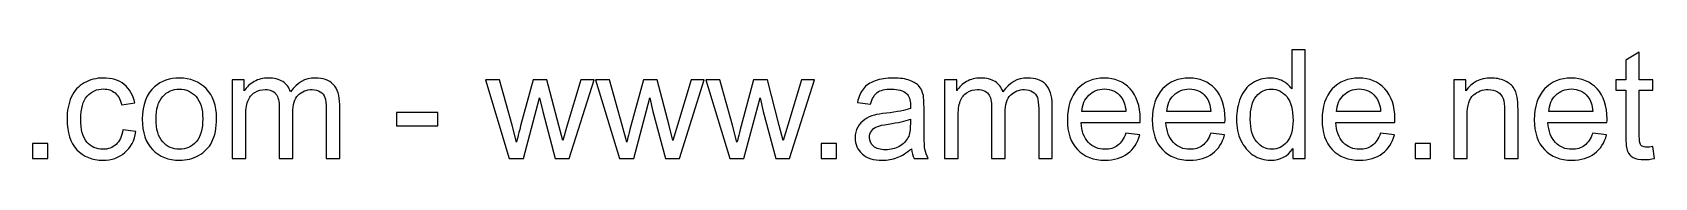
# Model space of a CAD drawing. Header units: millimetres. Extents: x -105 to 357, y -234 to 149.
# Drawn here: x 266.6 to 356.6, y -234.4 to -228.3 of the extents above; entities that cross this region are included whole.
import ezdxf

# ---------------------------------------------------------------- set-up
doc = ezdxf.new("R2010")
doc.units = ezdxf.units.MM
doc.header["$MEASUREMENT"] = 0
doc.layers.add('layer 1', color=7, linetype='Continuous')

msp = doc.modelspace()

# ---------------------------------------------------------------- linework, layer by layer
at = {"layer": 'layer 1', "color": 250}
for points, knots in [([(336.5477, -234.3367), (336.5477, -234.3367), (336.5477, -233.7793), (336.5477, -233.7793), (336.5477, -233.7793), (336.2698, -234.2125), (335.8605, -234.4298), (335.3201, -234.4298), (335.3201, -234.4298), (334.9701, -234.4298), (334.6484, -234.3339), (334.3563, -234.1406), (334.3563, -234.1406), (334.0628, -233.9486), (333.8356, -233.6791), (333.6733, -233.3348), (333.6733, -233.3348), (333.5124, -232.9891), (333.432, -232.5926), (333.432, -232.1438), (333.432, -232.1438), (333.432, -231.7064), (333.5054, -231.3099), (333.6507, -230.9528), (333.6507, -230.9528), (333.7975, -230.5972), (334.0162, -230.3235), (334.3083, -230.1344), (334.3083, -230.1344), (334.599, -229.9439), (334.9264, -229.8493), (335.2862, -229.8493), (335.2862, -229.8493), (335.5515, -229.8493), (335.7872, -229.9058), (335.9932, -230.0173), (335.9932, -230.0173), (336.1992, -230.1288), (336.3671, -230.2755), (336.4969, -230.4547), (336.4969, -230.4547), (336.4969, -230.4547), (336.4969, -228.2745), (336.4969, -228.2745), (336.4969, -228.2745), (336.4969, -228.2745), (337.242, -228.2745), (337.242, -228.2745), (337.242, -228.2745), (337.242, -228.2745), (337.242, -234.3367), (337.242, -234.3367), (337.242, -234.3367), (337.242, -234.3367), (336.5477, -234.3367), (336.5477, -234.3367)], [0, 0, 0, 0, 0.0666667, 0.0666667, 0.0666667, 0.0666667, 0.1333333, 0.1333333, 0.1333333, 0.1333333, 0.2, 0.2, 0.2, 0.2, 0.2666667, 0.2666667, 0.2666667, 0.2666667, 0.3333333, 0.3333333, 0.3333333, 0.3333333, 0.4, 0.4, 0.4, 0.4, 0.4666667, 0.4666667, 0.4666667, 0.4666667, 0.5333333, 0.5333333, 0.5333333, 0.5333333, 0.6, 0.6, 0.6, 0.6, 0.6666667, 0.6666667, 0.6666667, 0.6666667, 0.7333333, 0.7333333, 0.7333333, 0.7333333, 0.8, 0.8, 0.8, 0.8, 0.8666667, 0.8666667, 0.8666667, 0.8666667, 1, 1, 1, 1]), ([(356.5164, -233.6721), (356.5164, -233.6721), (356.618, -234.3296), (356.618, -234.3296), (356.618, -234.3296), (356.4092, -234.3734), (356.2215, -234.396), (356.0578, -234.396), (356.0578, -234.396), (355.7883, -234.396), (355.5795, -234.3536), (355.4299, -234.2676), (355.4299, -234.2676), (355.2817, -234.1815), (355.1773, -234.07), (355.1166, -233.9303), (355.1166, -233.9303), (355.0559, -233.7906), (355.0263, -233.4971), (355.0263, -233.0498), (355.0263, -233.0498), (355.0263, -233.0498), (355.0263, -230.5182), (355.0263, -230.5182), (355.0263, -230.5182), (355.0263, -230.5182), (354.476, -230.5182), (354.476, -230.5182), (354.476, -230.5182), (354.476, -230.5182), (354.476, -229.9425), (354.476, -229.9425), (354.476, -229.9425), (354.476, -229.9425), (355.0263, -229.9425), (355.0263, -229.9425), (355.0263, -229.9425), (355.0263, -229.9425), (355.0263, -228.8559), (355.0263, -228.8559), (355.0263, -228.8559), (355.0263, -228.8559), (355.7714, -228.4086), (355.7714, -228.4086), (355.7714, -228.4086), (355.7714, -228.4086), (355.7714, -229.9425), (355.7714, -229.9425), (355.7714, -229.9425), (355.7714, -229.9425), (356.5164, -229.9425), (356.5164, -229.9425), (356.5164, -229.9425), (356.5164, -229.9425), (356.5164, -230.5182), (356.5164, -230.5182), (356.5164, -230.5182), (356.5164, -230.5182), (355.7714, -230.5182), (355.7714, -230.5182), (355.7714, -230.5182), (355.7714, -230.5182), (355.7714, -233.0921), (355.7714, -233.0921), (355.7714, -233.0921), (355.7714, -233.3052), (355.7841, -233.4421), (355.8109, -233.5027), (355.8109, -233.5027), (355.8363, -233.5634), (355.8786, -233.6114), (355.9379, -233.6481), (355.9379, -233.6481), (355.9972, -233.6834), (356.0818, -233.7017), (356.1919, -233.7017), (356.1919, -233.7017), (356.2737, -233.7017), (356.3824, -233.6918), (356.5164, -233.6721)], [0, 0, 0, 0, 0.047619, 0.047619, 0.047619, 0.047619, 0.0952381, 0.0952381, 0.0952381, 0.0952381, 0.1428571, 0.1428571, 0.1428571, 0.1428571, 0.1904762, 0.1904762, 0.1904762, 0.1904762, 0.2380952, 0.2380952, 0.2380952, 0.2380952, 0.2857143, 0.2857143, 0.2857143, 0.2857143, 0.3333333, 0.3333333, 0.3333333, 0.3333333, 0.3809524, 0.3809524, 0.3809524, 0.3809524, 0.4285714, 0.4285714, 0.4285714, 0.4285714, 0.4761905, 0.4761905, 0.4761905, 0.4761905, 0.5238095, 0.5238095, 0.5238095, 0.5238095, 0.5714286, 0.5714286, 0.5714286, 0.5714286, 0.6190476, 0.6190476, 0.6190476, 0.6190476, 0.6666667, 0.6666667, 0.6666667, 0.6666667, 0.7142857, 0.7142857, 0.7142857, 0.7142857, 0.7619048, 0.7619048, 0.7619048, 0.7619048, 0.8095238, 0.8095238, 0.8095238, 0.8095238, 0.8571429, 0.8571429, 0.8571429, 0.8571429, 0.9047619, 0.9047619, 0.9047619, 0.9047619, 1, 1, 1, 1]), ([(271.6546, -232.728), (271.6546, -232.728), (272.3827, -232.8296), (272.3827, -232.8296), (272.3827, -232.8296), (272.3023, -233.3306), (272.0991, -233.7215), (271.7703, -234.0051), (271.7703, -234.0051), (271.4415, -234.2887), (271.0365, -234.4298), (270.5582, -234.4298), (270.5582, -234.4298), (269.9585, -234.4298), (269.4758, -234.2337), (269.1118, -233.8414), (269.1118, -233.8414), (268.7463, -233.4491), (268.5643, -232.8875), (268.5643, -232.1565), (268.5643, -232.1565), (268.5643, -231.6824), (268.6433, -231.2689), (268.7999, -230.9133), (268.7999, -230.9133), (268.9566, -230.5591), (269.195, -230.2924), (269.5168, -230.1161), (269.5168, -230.1161), (269.8371, -229.9382), (270.1856, -229.8493), (270.5638, -229.8493), (270.5638, -229.8493), (271.0394, -229.8493), (271.4302, -229.9693), (271.7322, -230.2106), (271.7322, -230.2106), (272.0356, -230.4519), (272.2303, -230.7948), (272.315, -231.2379), (272.315, -231.2379), (272.315, -231.2379), (271.5953, -231.348), (271.5953, -231.348), (271.5953, -231.348), (271.5262, -231.053), (271.4048, -230.8315), (271.2285, -230.6819), (271.2285, -230.6819), (271.0535, -230.5337), (270.8418, -230.459), (270.5935, -230.459), (270.5935, -230.459), (270.2181, -230.459), (269.9133, -230.593), (269.6776, -230.8611), (269.6776, -230.8611), (269.4434, -231.1306), (269.3263, -231.554), (269.3263, -232.1354), (269.3263, -232.1354), (269.3263, -232.7252), (269.4392, -233.1528), (269.6649, -233.4195), (269.6649, -233.4195), (269.8921, -233.6862), (270.1871, -233.8202), (270.5497, -233.8202), (270.5497, -233.8202), (270.8432, -233.8202), (271.0873, -233.7313), (271.2821, -233.5521), (271.2821, -233.5521), (271.4782, -233.3743), (271.6024, -233.0992), (271.6546, -232.728)], [0, 0, 0, 0, 0.05, 0.05, 0.05, 0.05, 0.1, 0.1, 0.1, 0.1, 0.15, 0.15, 0.15, 0.15, 0.2, 0.2, 0.2, 0.2, 0.25, 0.25, 0.25, 0.25, 0.3, 0.3, 0.3, 0.3, 0.35, 0.35, 0.35, 0.35, 0.4, 0.4, 0.4, 0.4, 0.45, 0.45, 0.45, 0.45, 0.5, 0.5, 0.5, 0.5, 0.55, 0.55, 0.55, 0.55, 0.6, 0.6, 0.6, 0.6, 0.65, 0.65, 0.65, 0.65, 0.7, 0.7, 0.7, 0.7, 0.75, 0.75, 0.75, 0.75, 0.8, 0.8, 0.8, 0.8, 0.85, 0.85, 0.85, 0.85, 0.9, 0.9, 0.9, 0.9, 1, 1, 1, 1]), ([(272.7384, -232.1396), (272.7384, -231.3282), (272.9642, -230.7271), (273.4171, -230.3362), (273.4171, -230.3362), (273.7939, -230.0116), (274.2554, -229.8493), (274.7986, -229.8493), (274.7986, -229.8493), (275.4012, -229.8493), (275.8951, -230.0469), (276.2789, -230.442), (276.2789, -230.442), (276.6613, -230.8357), (276.8532, -231.3818), (276.8532, -232.0775), (276.8532, -232.0775), (276.8532, -232.6419), (276.7686, -233.085), (276.5992, -233.4082), (276.5992, -233.4082), (276.4299, -233.7313), (276.1829, -233.9825), (275.8584, -234.1617), (275.8584, -234.1617), (275.5352, -234.3409), (275.181, -234.4298), (274.7986, -234.4298), (274.7986, -234.4298), (274.1834, -234.4298), (273.6867, -234.2337), (273.3071, -233.84), (273.3071, -233.84), (272.9275, -233.4463), (272.7384, -232.879), (272.7384, -232.1396)], [0, 0, 0, 0, 0.1, 0.1, 0.1, 0.1, 0.2, 0.2, 0.2, 0.2, 0.3, 0.3, 0.3, 0.3, 0.4, 0.4, 0.4, 0.4, 0.5, 0.5, 0.5, 0.5, 0.6, 0.6, 0.6, 0.6, 0.7, 0.7, 0.7, 0.7, 0.8, 0.8, 0.8, 0.8, 1, 1, 1, 1]), ([(277.7267, -234.3367), (277.7267, -234.3367), (277.7267, -229.9425), (277.7267, -229.9425), (277.7267, -229.9425), (277.7267, -229.9425), (278.3956, -229.9425), (278.3956, -229.9425), (278.3956, -229.9425), (278.3956, -229.9425), (278.3956, -230.5634), (278.3956, -230.5634), (278.3956, -230.5634), (278.5324, -230.3489), (278.7159, -230.1753), (278.9445, -230.0455), (278.9445, -230.0455), (279.1731, -229.9143), (279.4327, -229.8493), (279.7248, -229.8493), (279.7248, -229.8493), (280.0494, -229.8493), (280.3161, -229.9171), (280.5235, -230.0511), (280.5235, -230.0511), (280.731, -230.1866), (280.8777, -230.3743), (280.9624, -230.617), (280.9624, -230.617), (281.3123, -230.1048), (281.7653, -229.8493), (282.3241, -229.8493), (282.3241, -229.8493), (282.7616, -229.8493), (283.0988, -229.9693), (283.3331, -230.2106), (283.3331, -230.2106), (283.5687, -230.4519), (283.6873, -230.823), (283.6873, -231.324), (283.6873, -231.324), (283.6873, -231.324), (283.6873, -234.3367), (283.6873, -234.3367), (283.6873, -234.3367), (283.6873, -234.3367), (282.9422, -234.3367), (282.9422, -234.3367), (282.9422, -234.3367), (282.9422, -234.3367), (282.9422, -231.5709), (282.9422, -231.5709), (282.9422, -231.5709), (282.9422, -231.2746), (282.9168, -231.0601), (282.8688, -230.9289), (282.8688, -230.9289), (282.8208, -230.7976), (282.7333, -230.6932), (282.6049, -230.6128), (282.6049, -230.6128), (282.4779, -230.5323), (282.3284, -230.4928), (282.1576, -230.4928), (282.1576, -230.4928), (281.8472, -230.4928), (281.5903, -230.5958), (281.3857, -230.8004), (281.3857, -230.8004), (281.1811, -231.0065), (281.0795, -231.3353), (281.0795, -231.7868), (281.0795, -231.7868), (281.0795, -231.7868), (281.0795, -234.3367), (281.0795, -234.3367), (281.0795, -234.3367), (281.0795, -234.3367), (280.3344, -234.3367), (280.3344, -234.3367), (280.3344, -234.3367), (280.3344, -234.3367), (280.3344, -231.4848), (280.3344, -231.4848), (280.3344, -231.4848), (280.3344, -231.1546), (280.2738, -230.9063), (280.1524, -230.7412), (280.1524, -230.7412), (280.0311, -230.5761), (279.8321, -230.4928), (279.5569, -230.4928), (279.5569, -230.4928), (279.3481, -230.4928), (279.1548, -230.5479), (278.977, -230.6579), (278.977, -230.6579), (278.7992, -230.768), (278.6707, -230.9289), (278.5903, -231.1419), (278.5903, -231.1419), (278.5113, -231.3536), (278.4718, -231.6598), (278.4718, -232.0592), (278.4718, -232.0592), (278.4718, -232.0592), (278.4718, -234.3367), (278.4718, -234.3367), (278.4718, -234.3367), (278.4718, -234.3367), (277.7267, -234.3367), (277.7267, -234.3367)], [0, 0, 0, 0, 0.0344828, 0.0344828, 0.0344828, 0.0344828, 0.0689655, 0.0689655, 0.0689655, 0.0689655, 0.1034483, 0.1034483, 0.1034483, 0.1034483, 0.137931, 0.137931, 0.137931, 0.137931, 0.1724138, 0.1724138, 0.1724138, 0.1724138, 0.2068966, 0.2068966, 0.2068966, 0.2068966, 0.2413793, 0.2413793, 0.2413793, 0.2413793, 0.2758621, 0.2758621, 0.2758621, 0.2758621, 0.3103448, 0.3103448, 0.3103448, 0.3103448, 0.3448276, 0.3448276, 0.3448276, 0.3448276, 0.3793103, 0.3793103, 0.3793103, 0.3793103, 0.4137931, 0.4137931, 0.4137931, 0.4137931, 0.4482759, 0.4482759, 0.4482759, 0.4482759, 0.4827586, 0.4827586, 0.4827586, 0.4827586, 0.5172414, 0.5172414, 0.5172414, 0.5172414, 0.5517241, 0.5517241, 0.5517241, 0.5517241, 0.5862069, 0.5862069, 0.5862069, 0.5862069, 0.6206897, 0.6206897, 0.6206897, 0.6206897, 0.6551724, 0.6551724, 0.6551724, 0.6551724, 0.6896552, 0.6896552, 0.6896552, 0.6896552, 0.7241379, 0.7241379, 0.7241379, 0.7241379, 0.7586207, 0.7586207, 0.7586207, 0.7586207, 0.7931034, 0.7931034, 0.7931034, 0.7931034, 0.8275862, 0.8275862, 0.8275862, 0.8275862, 0.862069, 0.862069, 0.862069, 0.862069, 0.8965517, 0.8965517, 0.8965517, 0.8965517, 0.9310345, 0.9310345, 0.9310345, 0.9310345, 1, 1, 1, 1]), ([(293.0937, -234.3367), (293.0937, -234.3367), (291.7659, -229.9425), (291.7659, -229.9425), (291.7659, -229.9425), (291.7659, -229.9425), (292.5448, -229.9425), (292.5448, -229.9425), (292.5448, -229.9425), (292.5448, -229.9425), (293.2461, -232.4783), (293.2461, -232.4783), (293.2461, -232.4783), (293.2461, -232.4783), (293.4945, -233.4223), (293.4945, -233.4223), (293.4945, -233.4223), (293.5044, -233.3757), (293.5806, -233.0738), (293.7217, -232.5164), (293.7217, -232.5164), (293.7217, -232.5164), (294.4174, -229.9425), (294.4174, -229.9425), (294.4174, -229.9425), (294.4174, -229.9425), (295.1808, -229.9425), (295.1808, -229.9425), (295.1808, -229.9425), (295.1808, -229.9425), (295.8426, -232.4938), (295.8426, -232.4938), (295.8426, -232.4938), (295.8426, -232.4938), (296.0585, -233.3306), (296.0585, -233.3306), (296.0585, -233.3306), (296.0585, -233.3306), (296.3111, -232.4825), (296.3111, -232.4825), (296.3111, -232.4825), (296.3111, -232.4825), (297.0703, -229.9425), (297.0703, -229.9425), (297.0703, -229.9425), (297.0703, -229.9425), (297.7942, -229.9425), (297.7942, -229.9425), (297.7942, -229.9425), (297.7942, -229.9425), (296.4155, -234.3367), (296.4155, -234.3367), (296.4155, -234.3367), (296.4155, -234.3367), (295.645, -234.3367), (295.645, -234.3367), (295.645, -234.3367), (295.645, -234.3367), (294.9479, -231.7078), (294.9479, -231.7078), (294.9479, -231.7078), (294.9479, -231.7078), (294.7715, -230.9557), (294.7715, -230.9557), (294.7715, -230.9557), (294.7715, -230.9557), (293.8825, -234.3367), (293.8825, -234.3367), (293.8825, -234.3367), (293.8825, -234.3367), (293.0937, -234.3367), (293.0937, -234.3367)], [0, 0, 0, 0, 0.0526316, 0.0526316, 0.0526316, 0.0526316, 0.1052632, 0.1052632, 0.1052632, 0.1052632, 0.1578947, 0.1578947, 0.1578947, 0.1578947, 0.2105263, 0.2105263, 0.2105263, 0.2105263, 0.2631579, 0.2631579, 0.2631579, 0.2631579, 0.3157895, 0.3157895, 0.3157895, 0.3157895, 0.3684211, 0.3684211, 0.3684211, 0.3684211, 0.4210526, 0.4210526, 0.4210526, 0.4210526, 0.4736842, 0.4736842, 0.4736842, 0.4736842, 0.5263158, 0.5263158, 0.5263158, 0.5263158, 0.5789474, 0.5789474, 0.5789474, 0.5789474, 0.6315789, 0.6315789, 0.6315789, 0.6315789, 0.6842105, 0.6842105, 0.6842105, 0.6842105, 0.7368421, 0.7368421, 0.7368421, 0.7368421, 0.7894737, 0.7894737, 0.7894737, 0.7894737, 0.8421053, 0.8421053, 0.8421053, 0.8421053, 0.8947368, 0.8947368, 0.8947368, 0.8947368, 1, 1, 1, 1]), ([(299.2081, -234.3367), (299.2081, -234.3367), (297.8803, -229.9425), (297.8803, -229.9425), (297.8803, -229.9425), (297.8803, -229.9425), (298.6592, -229.9425), (298.6592, -229.9425), (298.6592, -229.9425), (298.6592, -229.9425), (299.3605, -232.4783), (299.3605, -232.4783), (299.3605, -232.4783), (299.3605, -232.4783), (299.6089, -233.4223), (299.6089, -233.4223), (299.6089, -233.4223), (299.6188, -233.3757), (299.695, -233.0738), (299.8361, -232.5164), (299.8361, -232.5164), (299.8361, -232.5164), (300.5318, -229.9425), (300.5318, -229.9425), (300.5318, -229.9425), (300.5318, -229.9425), (301.2952, -229.9425), (301.2952, -229.9425), (301.2952, -229.9425), (301.2952, -229.9425), (301.957, -232.4938), (301.957, -232.4938), (301.957, -232.4938), (301.957, -232.4938), (302.1729, -233.3306), (302.1729, -233.3306), (302.1729, -233.3306), (302.1729, -233.3306), (302.4255, -232.4825), (302.4255, -232.4825), (302.4255, -232.4825), (302.4255, -232.4825), (303.1847, -229.9425), (303.1847, -229.9425), (303.1847, -229.9425), (303.1847, -229.9425), (303.9086, -229.9425), (303.9086, -229.9425), (303.9086, -229.9425), (303.9086, -229.9425), (302.5299, -234.3367), (302.5299, -234.3367), (302.5299, -234.3367), (302.5299, -234.3367), (301.7594, -234.3367), (301.7594, -234.3367), (301.7594, -234.3367), (301.7594, -234.3367), (301.0623, -231.7078), (301.0623, -231.7078), (301.0623, -231.7078), (301.0623, -231.7078), (300.8859, -230.9557), (300.8859, -230.9557), (300.8859, -230.9557), (300.8859, -230.9557), (299.9969, -234.3367), (299.9969, -234.3367), (299.9969, -234.3367), (299.9969, -234.3367), (299.2081, -234.3367), (299.2081, -234.3367)], [0, 0, 0, 0, 0.0526316, 0.0526316, 0.0526316, 0.0526316, 0.1052632, 0.1052632, 0.1052632, 0.1052632, 0.1578947, 0.1578947, 0.1578947, 0.1578947, 0.2105263, 0.2105263, 0.2105263, 0.2105263, 0.2631579, 0.2631579, 0.2631579, 0.2631579, 0.3157895, 0.3157895, 0.3157895, 0.3157895, 0.3684211, 0.3684211, 0.3684211, 0.3684211, 0.4210526, 0.4210526, 0.4210526, 0.4210526, 0.4736842, 0.4736842, 0.4736842, 0.4736842, 0.5263158, 0.5263158, 0.5263158, 0.5263158, 0.5789474, 0.5789474, 0.5789474, 0.5789474, 0.6315789, 0.6315789, 0.6315789, 0.6315789, 0.6842105, 0.6842105, 0.6842105, 0.6842105, 0.7368421, 0.7368421, 0.7368421, 0.7368421, 0.7894737, 0.7894737, 0.7894737, 0.7894737, 0.8421053, 0.8421053, 0.8421053, 0.8421053, 0.8947368, 0.8947368, 0.8947368, 0.8947368, 1, 1, 1, 1]), ([(305.3225, -234.3367), (305.3225, -234.3367), (303.9947, -229.9425), (303.9947, -229.9425), (303.9947, -229.9425), (303.9947, -229.9425), (304.7736, -229.9425), (304.7736, -229.9425), (304.7736, -229.9425), (304.7736, -229.9425), (305.4749, -232.4783), (305.4749, -232.4783), (305.4749, -232.4783), (305.4749, -232.4783), (305.7233, -233.4223), (305.7233, -233.4223), (305.7233, -233.4223), (305.7332, -233.3757), (305.8094, -233.0738), (305.9505, -232.5164), (305.9505, -232.5164), (305.9505, -232.5164), (306.6462, -229.9425), (306.6462, -229.9425), (306.6462, -229.9425), (306.6462, -229.9425), (307.4096, -229.9425), (307.4096, -229.9425), (307.4096, -229.9425), (307.4096, -229.9425), (308.0714, -232.4938), (308.0714, -232.4938), (308.0714, -232.4938), (308.0714, -232.4938), (308.2873, -233.3306), (308.2873, -233.3306), (308.2873, -233.3306), (308.2873, -233.3306), (308.5399, -232.4825), (308.5399, -232.4825), (308.5399, -232.4825), (308.5399, -232.4825), (309.2991, -229.9425), (309.2991, -229.9425), (309.2991, -229.9425), (309.2991, -229.9425), (310.023, -229.9425), (310.023, -229.9425), (310.023, -229.9425), (310.023, -229.9425), (308.6443, -234.3367), (308.6443, -234.3367), (308.6443, -234.3367), (308.6443, -234.3367), (307.8738, -234.3367), (307.8738, -234.3367), (307.8738, -234.3367), (307.8738, -234.3367), (307.1767, -231.7078), (307.1767, -231.7078), (307.1767, -231.7078), (307.1767, -231.7078), (307.0003, -230.9557), (307.0003, -230.9557), (307.0003, -230.9557), (307.0003, -230.9557), (306.1113, -234.3367), (306.1113, -234.3367), (306.1113, -234.3367), (306.1113, -234.3367), (305.3225, -234.3367), (305.3225, -234.3367)], [0, 0, 0, 0, 0.0526316, 0.0526316, 0.0526316, 0.0526316, 0.1052632, 0.1052632, 0.1052632, 0.1052632, 0.1578947, 0.1578947, 0.1578947, 0.1578947, 0.2105263, 0.2105263, 0.2105263, 0.2105263, 0.2631579, 0.2631579, 0.2631579, 0.2631579, 0.3157895, 0.3157895, 0.3157895, 0.3157895, 0.3684211, 0.3684211, 0.3684211, 0.3684211, 0.4210526, 0.4210526, 0.4210526, 0.4210526, 0.4736842, 0.4736842, 0.4736842, 0.4736842, 0.5263158, 0.5263158, 0.5263158, 0.5263158, 0.5789474, 0.5789474, 0.5789474, 0.5789474, 0.6315789, 0.6315789, 0.6315789, 0.6315789, 0.6842105, 0.6842105, 0.6842105, 0.6842105, 0.7368421, 0.7368421, 0.7368421, 0.7368421, 0.7894737, 0.7894737, 0.7894737, 0.7894737, 0.8421053, 0.8421053, 0.8421053, 0.8421053, 0.8947368, 0.8947368, 0.8947368, 0.8947368, 1, 1, 1, 1]), ([(315.4021, -233.7864), (315.1255, -234.022), (314.8588, -234.1871), (314.6034, -234.2845), (314.6034, -234.2845), (314.348, -234.3819), (314.0743, -234.4298), (313.7807, -234.4298), (313.7807, -234.4298), (313.2981, -234.4298), (312.927, -234.3127), (312.6674, -234.0771), (312.6674, -234.0771), (312.4077, -233.8428), (312.2779, -233.5422), (312.2779, -233.1768), (312.2779, -233.1768), (312.2779, -232.9623), (312.3273, -232.7661), (312.4247, -232.5883), (312.4247, -232.5883), (312.5234, -232.4105), (312.6518, -232.2694), (312.8099, -232.1622), (312.8099, -232.1622), (312.9693, -232.0549), (313.1471, -231.9731), (313.3461, -231.918), (313.3461, -231.918), (313.4929, -231.8799), (313.7144, -231.8433), (314.0093, -231.8066), (314.0093, -231.8066), (314.6105, -231.736), (315.055, -231.6499), (315.3386, -231.5512), (315.3386, -231.5512), (315.3414, -231.4496), (315.3428, -231.3846), (315.3428, -231.3578), (315.3428, -231.3578), (315.3428, -231.0559), (315.2723, -230.8428), (315.1312, -230.7186), (315.1312, -230.7186), (314.9407, -230.5507), (314.657, -230.4674), (314.2817, -230.4674), (314.2817, -230.4674), (313.9303, -230.4674), (313.6707, -230.5295), (313.5042, -230.6523), (313.5042, -230.6523), (313.3362, -230.775), (313.2135, -230.9924), (313.133, -231.3056), (313.133, -231.3056), (313.133, -231.3056), (312.4049, -231.204), (312.4049, -231.204), (312.4049, -231.204), (312.4712, -230.8922), (312.5799, -230.6396), (312.7323, -230.4477), (312.7323, -230.4477), (312.8847, -230.2558), (313.1048, -230.109), (313.3927, -230.0046), (313.3927, -230.0046), (313.6791, -229.9016), (314.0136, -229.8493), (314.3918, -229.8493), (314.3918, -229.8493), (314.7671, -229.8493), (315.0733, -229.8931), (315.309, -229.982), (315.309, -229.982), (315.5432, -230.0709), (315.7168, -230.181), (315.8269, -230.315), (315.8269, -230.315), (315.9369, -230.4491), (316.0145, -230.6184), (316.0597, -230.823), (316.0597, -230.823), (316.0837, -230.95), (316.0964, -231.1786), (316.0964, -231.5074), (316.0964, -231.5074), (316.0964, -231.5074), (316.0964, -232.4952), (316.0964, -232.4952), (316.0964, -232.4952), (316.0964, -233.1852), (316.1119, -233.6213), (316.1429, -233.8061), (316.1429, -233.8061), (316.1726, -233.991), (316.2347, -234.1674), (316.325, -234.3367), (316.325, -234.3367), (316.325, -234.3367), (315.546, -234.3367), (315.546, -234.3367), (315.546, -234.3367), (315.4713, -234.1801), (315.4233, -233.9966), (315.4021, -233.7864)], [0, 0, 0, 0, 0.0357143, 0.0357143, 0.0357143, 0.0357143, 0.0714286, 0.0714286, 0.0714286, 0.0714286, 0.1071429, 0.1071429, 0.1071429, 0.1071429, 0.1428571, 0.1428571, 0.1428571, 0.1428571, 0.1785714, 0.1785714, 0.1785714, 0.1785714, 0.2142857, 0.2142857, 0.2142857, 0.2142857, 0.25, 0.25, 0.25, 0.25, 0.2857143, 0.2857143, 0.2857143, 0.2857143, 0.3214286, 0.3214286, 0.3214286, 0.3214286, 0.3571429, 0.3571429, 0.3571429, 0.3571429, 0.3928571, 0.3928571, 0.3928571, 0.3928571, 0.4285714, 0.4285714, 0.4285714, 0.4285714, 0.4642857, 0.4642857, 0.4642857, 0.4642857, 0.5, 0.5, 0.5, 0.5, 0.5357143, 0.5357143, 0.5357143, 0.5357143, 0.5714286, 0.5714286, 0.5714286, 0.5714286, 0.6071429, 0.6071429, 0.6071429, 0.6071429, 0.6428571, 0.6428571, 0.6428571, 0.6428571, 0.6785714, 0.6785714, 0.6785714, 0.6785714, 0.7142857, 0.7142857, 0.7142857, 0.7142857, 0.75, 0.75, 0.75, 0.75, 0.7857143, 0.7857143, 0.7857143, 0.7857143, 0.8214286, 0.8214286, 0.8214286, 0.8214286, 0.8571429, 0.8571429, 0.8571429, 0.8571429, 0.8928571, 0.8928571, 0.8928571, 0.8928571, 0.9285714, 0.9285714, 0.9285714, 0.9285714, 1, 1, 1, 1]), ([(317.2408, -234.3367), (317.2408, -234.3367), (317.2408, -229.9425), (317.2408, -229.9425), (317.2408, -229.9425), (317.2408, -229.9425), (317.9097, -229.9425), (317.9097, -229.9425), (317.9097, -229.9425), (317.9097, -229.9425), (317.9097, -230.5634), (317.9097, -230.5634), (317.9097, -230.5634), (318.0465, -230.3489), (318.23, -230.1753), (318.4586, -230.0455), (318.4586, -230.0455), (318.6872, -229.9143), (318.9468, -229.8493), (319.2389, -229.8493), (319.2389, -229.8493), (319.5635, -229.8493), (319.8302, -229.9171), (320.0376, -230.0511), (320.0376, -230.0511), (320.2451, -230.1866), (320.3918, -230.3743), (320.4765, -230.617), (320.4765, -230.617), (320.8264, -230.1048), (321.2794, -229.8493), (321.8382, -229.8493), (321.8382, -229.8493), (322.2757, -229.8493), (322.6129, -229.9693), (322.8472, -230.2106), (322.8472, -230.2106), (323.0828, -230.4519), (323.2014, -230.823), (323.2014, -231.324), (323.2014, -231.324), (323.2014, -231.324), (323.2014, -234.3367), (323.2014, -234.3367), (323.2014, -234.3367), (323.2014, -234.3367), (322.4563, -234.3367), (322.4563, -234.3367), (322.4563, -234.3367), (322.4563, -234.3367), (322.4563, -231.5709), (322.4563, -231.5709), (322.4563, -231.5709), (322.4563, -231.2746), (322.4309, -231.0601), (322.3829, -230.9289), (322.3829, -230.9289), (322.3349, -230.7976), (322.2474, -230.6932), (322.119, -230.6128), (322.119, -230.6128), (321.992, -230.5323), (321.8425, -230.4928), (321.6717, -230.4928), (321.6717, -230.4928), (321.3613, -230.4928), (321.1044, -230.5958), (320.8998, -230.8004), (320.8998, -230.8004), (320.6952, -231.0065), (320.5936, -231.3353), (320.5936, -231.7868), (320.5936, -231.7868), (320.5936, -231.7868), (320.5936, -234.3367), (320.5936, -234.3367), (320.5936, -234.3367), (320.5936, -234.3367), (319.8485, -234.3367), (319.8485, -234.3367), (319.8485, -234.3367), (319.8485, -234.3367), (319.8485, -231.4848), (319.8485, -231.4848), (319.8485, -231.4848), (319.8485, -231.1546), (319.7879, -230.9063), (319.6665, -230.7412), (319.6665, -230.7412), (319.5452, -230.5761), (319.3462, -230.4928), (319.071, -230.4928), (319.071, -230.4928), (318.8622, -230.4928), (318.6689, -230.5479), (318.4911, -230.6579), (318.4911, -230.6579), (318.3133, -230.768), (318.1848, -230.9289), (318.1044, -231.1419), (318.1044, -231.1419), (318.0254, -231.3536), (317.9859, -231.6598), (317.9859, -232.0592), (317.9859, -232.0592), (317.9859, -232.0592), (317.9859, -234.3367), (317.9859, -234.3367), (317.9859, -234.3367), (317.9859, -234.3367), (317.2408, -234.3367), (317.2408, -234.3367)], [0, 0, 0, 0, 0.0344828, 0.0344828, 0.0344828, 0.0344828, 0.0689655, 0.0689655, 0.0689655, 0.0689655, 0.1034483, 0.1034483, 0.1034483, 0.1034483, 0.137931, 0.137931, 0.137931, 0.137931, 0.1724138, 0.1724138, 0.1724138, 0.1724138, 0.2068966, 0.2068966, 0.2068966, 0.2068966, 0.2413793, 0.2413793, 0.2413793, 0.2413793, 0.2758621, 0.2758621, 0.2758621, 0.2758621, 0.3103448, 0.3103448, 0.3103448, 0.3103448, 0.3448276, 0.3448276, 0.3448276, 0.3448276, 0.3793103, 0.3793103, 0.3793103, 0.3793103, 0.4137931, 0.4137931, 0.4137931, 0.4137931, 0.4482759, 0.4482759, 0.4482759, 0.4482759, 0.4827586, 0.4827586, 0.4827586, 0.4827586, 0.5172414, 0.5172414, 0.5172414, 0.5172414, 0.5517241, 0.5517241, 0.5517241, 0.5517241, 0.5862069, 0.5862069, 0.5862069, 0.5862069, 0.6206897, 0.6206897, 0.6206897, 0.6206897, 0.6551724, 0.6551724, 0.6551724, 0.6551724, 0.6896552, 0.6896552, 0.6896552, 0.6896552, 0.7241379, 0.7241379, 0.7241379, 0.7241379, 0.7586207, 0.7586207, 0.7586207, 0.7586207, 0.7931034, 0.7931034, 0.7931034, 0.7931034, 0.8275862, 0.8275862, 0.8275862, 0.8275862, 0.862069, 0.862069, 0.862069, 0.862069, 0.8965517, 0.8965517, 0.8965517, 0.8965517, 0.9310345, 0.9310345, 0.9310345, 0.9310345, 1, 1, 1, 1]), ([(327.2908, -232.9143), (327.2908, -232.9143), (328.0613, -233.0159), (328.0613, -233.0159), (328.0613, -233.0159), (327.9413, -233.4632), (327.717, -233.8118), (327.3896, -234.0587), (327.3896, -234.0587), (327.0622, -234.3057), (326.6445, -234.4298), (326.1351, -234.4298), (326.1351, -234.4298), (325.4945, -234.4298), (324.9865, -234.2323), (324.6111, -233.8372), (324.6111, -233.8372), (324.2357, -233.4435), (324.0481, -232.8889), (324.0481, -232.1763), (324.0481, -232.1763), (324.0481, -231.4397), (324.2372, -230.8668), (324.6167, -230.4604), (324.6167, -230.4604), (324.9963, -230.0525), (325.4888, -229.8493), (326.0942, -229.8493), (326.0942, -229.8493), (326.6798, -229.8493), (327.1582, -230.0483), (327.5293, -230.4477), (327.5293, -230.4477), (327.9004, -230.847), (328.0867, -231.4086), (328.0867, -232.1325), (328.0867, -232.1325), (328.0867, -232.1763), (328.0853, -232.2426), (328.0825, -232.3301), (328.0825, -232.3301), (328.0825, -232.3301), (324.8101, -232.3301), (324.8101, -232.3301), (324.8101, -232.3301), (324.8383, -232.8113), (324.9738, -233.181), (325.2193, -233.4364), (325.2193, -233.4364), (325.4634, -233.6918), (325.7696, -233.8202), (326.1351, -233.8202), (326.1351, -233.8202), (326.4075, -233.8202), (326.6403, -233.7483), (326.8322, -233.6043), (326.8322, -233.6043), (327.0255, -233.4604), (327.1779, -233.2304), (327.2908, -232.9143)], [0, 0, 0, 0, 0.0625, 0.0625, 0.0625, 0.0625, 0.125, 0.125, 0.125, 0.125, 0.1875, 0.1875, 0.1875, 0.1875, 0.25, 0.25, 0.25, 0.25, 0.3125, 0.3125, 0.3125, 0.3125, 0.375, 0.375, 0.375, 0.375, 0.4375, 0.4375, 0.4375, 0.4375, 0.5, 0.5, 0.5, 0.5, 0.5625, 0.5625, 0.5625, 0.5625, 0.625, 0.625, 0.625, 0.625, 0.6875, 0.6875, 0.6875, 0.6875, 0.75, 0.75, 0.75, 0.75, 0.8125, 0.8125, 0.8125, 0.8125, 0.875, 0.875, 0.875, 0.875, 1, 1, 1, 1]), ([(331.9997, -232.9143), (331.9997, -232.9143), (332.7702, -233.0159), (332.7702, -233.0159), (332.7702, -233.0159), (332.6502, -233.4632), (332.4259, -233.8118), (332.0985, -234.0587), (332.0985, -234.0587), (331.7711, -234.3057), (331.3534, -234.4298), (330.844, -234.4298), (330.844, -234.4298), (330.2034, -234.4298), (329.6954, -234.2323), (329.32, -233.8372), (329.32, -233.8372), (328.9446, -233.4435), (328.757, -232.8889), (328.757, -232.1763), (328.757, -232.1763), (328.757, -231.4397), (328.9461, -230.8668), (329.3256, -230.4604), (329.3256, -230.4604), (329.7052, -230.0525), (330.1977, -229.8493), (330.8031, -229.8493), (330.8031, -229.8493), (331.3887, -229.8493), (331.8671, -230.0483), (332.2382, -230.4477), (332.2382, -230.4477), (332.6093, -230.847), (332.7956, -231.4086), (332.7956, -232.1325), (332.7956, -232.1325), (332.7956, -232.1763), (332.7942, -232.2426), (332.7914, -232.3301), (332.7914, -232.3301), (332.7914, -232.3301), (329.519, -232.3301), (329.519, -232.3301), (329.519, -232.3301), (329.5472, -232.8113), (329.6827, -233.181), (329.9282, -233.4364), (329.9282, -233.4364), (330.1723, -233.6918), (330.4785, -233.8202), (330.844, -233.8202), (330.844, -233.8202), (331.1164, -233.8202), (331.3492, -233.7483), (331.5411, -233.6043), (331.5411, -233.6043), (331.7344, -233.4604), (331.8868, -233.2304), (331.9997, -232.9143)], [0, 0, 0, 0, 0.0625, 0.0625, 0.0625, 0.0625, 0.125, 0.125, 0.125, 0.125, 0.1875, 0.1875, 0.1875, 0.1875, 0.25, 0.25, 0.25, 0.25, 0.3125, 0.3125, 0.3125, 0.3125, 0.375, 0.375, 0.375, 0.375, 0.4375, 0.4375, 0.4375, 0.4375, 0.5, 0.5, 0.5, 0.5, 0.5625, 0.5625, 0.5625, 0.5625, 0.625, 0.625, 0.625, 0.625, 0.6875, 0.6875, 0.6875, 0.6875, 0.75, 0.75, 0.75, 0.75, 0.8125, 0.8125, 0.8125, 0.8125, 0.875, 0.875, 0.875, 0.875, 1, 1, 1, 1]), ([(341.4175, -232.9143), (341.4175, -232.9143), (342.188, -233.0159), (342.188, -233.0159), (342.188, -233.0159), (342.068, -233.4632), (341.8437, -233.8118), (341.5163, -234.0587), (341.5163, -234.0587), (341.1889, -234.3057), (340.7712, -234.4298), (340.2618, -234.4298), (340.2618, -234.4298), (339.6212, -234.4298), (339.1132, -234.2323), (338.7378, -233.8372), (338.7378, -233.8372), (338.3624, -233.4435), (338.1748, -232.8889), (338.1748, -232.1763), (338.1748, -232.1763), (338.1748, -231.4397), (338.3639, -230.8668), (338.7434, -230.4604), (338.7434, -230.4604), (339.123, -230.0525), (339.6155, -229.8493), (340.2209, -229.8493), (340.2209, -229.8493), (340.8065, -229.8493), (341.2849, -230.0483), (341.656, -230.4477), (341.656, -230.4477), (342.0271, -230.847), (342.2134, -231.4086), (342.2134, -232.1325), (342.2134, -232.1325), (342.2134, -232.1763), (342.212, -232.2426), (342.2092, -232.3301), (342.2092, -232.3301), (342.2092, -232.3301), (338.9368, -232.3301), (338.9368, -232.3301), (338.9368, -232.3301), (338.965, -232.8113), (339.1005, -233.181), (339.346, -233.4364), (339.346, -233.4364), (339.5901, -233.6918), (339.8963, -233.8202), (340.2618, -233.8202), (340.2618, -233.8202), (340.5342, -233.8202), (340.767, -233.7483), (340.9589, -233.6043), (340.9589, -233.6043), (341.1522, -233.4604), (341.3046, -233.2304), (341.4175, -232.9143)], [0, 0, 0, 0, 0.0625, 0.0625, 0.0625, 0.0625, 0.125, 0.125, 0.125, 0.125, 0.1875, 0.1875, 0.1875, 0.1875, 0.25, 0.25, 0.25, 0.25, 0.3125, 0.3125, 0.3125, 0.3125, 0.375, 0.375, 0.375, 0.375, 0.4375, 0.4375, 0.4375, 0.4375, 0.5, 0.5, 0.5, 0.5, 0.5625, 0.5625, 0.5625, 0.5625, 0.625, 0.625, 0.625, 0.625, 0.6875, 0.6875, 0.6875, 0.6875, 0.75, 0.75, 0.75, 0.75, 0.8125, 0.8125, 0.8125, 0.8125, 0.875, 0.875, 0.875, 0.875, 1, 1, 1, 1]), ([(345.4815, -234.3367), (345.4815, -234.3367), (345.4815, -229.9425), (345.4815, -229.9425), (345.4815, -229.9425), (345.4815, -229.9425), (346.1504, -229.9425), (346.1504, -229.9425), (346.1504, -229.9425), (346.1504, -229.9425), (346.1504, -230.5662), (346.1504, -230.5662), (346.1504, -230.5662), (346.4721, -230.0878), (346.9378, -229.8493), (347.546, -229.8493), (347.546, -229.8493), (347.8113, -229.8493), (348.054, -229.8973), (348.2755, -229.9919), (348.2755, -229.9919), (348.4971, -230.0864), (348.6636, -230.212), (348.7736, -230.3658), (348.7736, -230.3658), (348.8837, -230.5196), (348.9613, -230.7031), (349.0051, -230.9147), (349.0051, -230.9147), (349.0319, -231.053), (349.046, -231.2943), (349.046, -231.6386), (349.046, -231.6386), (349.046, -231.6386), (349.046, -234.3367), (349.046, -234.3367), (349.046, -234.3367), (349.046, -234.3367), (348.3009, -234.3367), (348.3009, -234.3367), (348.3009, -234.3367), (348.3009, -234.3367), (348.3009, -231.6669), (348.3009, -231.6669), (348.3009, -231.6669), (348.3009, -231.3635), (348.2727, -231.1363), (348.2148, -230.9867), (348.2148, -230.9867), (348.157, -230.8371), (348.054, -230.7172), (347.9072, -230.6269), (347.9072, -230.6269), (347.7605, -230.538), (347.5869, -230.4928), (347.3893, -230.4928), (347.3893, -230.4928), (347.0732, -230.4928), (346.8009, -230.593), (346.5709, -230.7948), (346.5709, -230.7948), (346.3409, -230.9952), (346.2266, -231.3776), (346.2266, -231.9392), (346.2266, -231.9392), (346.2266, -231.9392), (346.2266, -234.3367), (346.2266, -234.3367), (346.2266, -234.3367), (346.2266, -234.3367), (345.4815, -234.3367), (345.4815, -234.3367)], [0, 0, 0, 0, 0.0526316, 0.0526316, 0.0526316, 0.0526316, 0.1052632, 0.1052632, 0.1052632, 0.1052632, 0.1578947, 0.1578947, 0.1578947, 0.1578947, 0.2105263, 0.2105263, 0.2105263, 0.2105263, 0.2631579, 0.2631579, 0.2631579, 0.2631579, 0.3157895, 0.3157895, 0.3157895, 0.3157895, 0.3684211, 0.3684211, 0.3684211, 0.3684211, 0.4210526, 0.4210526, 0.4210526, 0.4210526, 0.4736842, 0.4736842, 0.4736842, 0.4736842, 0.5263158, 0.5263158, 0.5263158, 0.5263158, 0.5789474, 0.5789474, 0.5789474, 0.5789474, 0.6315789, 0.6315789, 0.6315789, 0.6315789, 0.6842105, 0.6842105, 0.6842105, 0.6842105, 0.7368421, 0.7368421, 0.7368421, 0.7368421, 0.7894737, 0.7894737, 0.7894737, 0.7894737, 0.8421053, 0.8421053, 0.8421053, 0.8421053, 0.8947368, 0.8947368, 0.8947368, 0.8947368, 1, 1, 1, 1]), ([(353.1876, -232.9143), (353.1876, -232.9143), (353.9581, -233.0159), (353.9581, -233.0159), (353.9581, -233.0159), (353.8381, -233.4632), (353.6138, -233.8118), (353.2864, -234.0587), (353.2864, -234.0587), (352.959, -234.3057), (352.5413, -234.4298), (352.0319, -234.4298), (352.0319, -234.4298), (351.3913, -234.4298), (350.8833, -234.2323), (350.5079, -233.8372), (350.5079, -233.8372), (350.1325, -233.4435), (349.9449, -232.8889), (349.9449, -232.1763), (349.9449, -232.1763), (349.9449, -231.4397), (350.134, -230.8668), (350.5135, -230.4604), (350.5135, -230.4604), (350.8931, -230.0525), (351.3856, -229.8493), (351.991, -229.8493), (351.991, -229.8493), (352.5766, -229.8493), (353.055, -230.0483), (353.4261, -230.4477), (353.4261, -230.4477), (353.7972, -230.847), (353.9835, -231.4086), (353.9835, -232.1325), (353.9835, -232.1325), (353.9835, -232.1763), (353.9821, -232.2426), (353.9793, -232.3301), (353.9793, -232.3301), (353.9793, -232.3301), (350.7069, -232.3301), (350.7069, -232.3301), (350.7069, -232.3301), (350.7351, -232.8113), (350.8706, -233.181), (351.1161, -233.4364), (351.1161, -233.4364), (351.3602, -233.6918), (351.6664, -233.8202), (352.0319, -233.8202), (352.0319, -233.8202), (352.3043, -233.8202), (352.5371, -233.7483), (352.729, -233.6043), (352.729, -233.6043), (352.9223, -233.4604), (353.0747, -233.2304), (353.1876, -232.9143)], [0, 0, 0, 0, 0.0625, 0.0625, 0.0625, 0.0625, 0.125, 0.125, 0.125, 0.125, 0.1875, 0.1875, 0.1875, 0.1875, 0.25, 0.25, 0.25, 0.25, 0.3125, 0.3125, 0.3125, 0.3125, 0.375, 0.375, 0.375, 0.375, 0.4375, 0.4375, 0.4375, 0.4375, 0.5, 0.5, 0.5, 0.5, 0.5625, 0.5625, 0.5625, 0.5625, 0.625, 0.625, 0.625, 0.625, 0.6875, 0.6875, 0.6875, 0.6875, 0.75, 0.75, 0.75, 0.75, 0.8125, 0.8125, 0.8125, 0.8125, 0.875, 0.875, 0.875, 0.875, 1, 1, 1, 1]), ([(273.5004, -232.141), (273.5004, -232.7026), (273.6232, -233.1231), (273.8687, -233.4011), (273.8687, -233.4011), (274.1157, -233.6805), (274.4247, -233.8202), (274.7986, -233.8202), (274.7986, -233.8202), (275.1683, -233.8202), (275.476, -233.6805), (275.7229, -233.3997), (275.7229, -233.3997), (275.9684, -233.1189), (276.0912, -232.6913), (276.0912, -232.117), (276.0912, -232.117), (276.0912, -231.5751), (275.967, -231.1645), (275.7201, -230.8865), (275.7201, -230.8865), (275.4731, -230.6071), (275.1655, -230.4674), (274.7986, -230.4674), (274.7986, -230.4674), (274.4247, -230.4674), (274.1157, -230.6057), (273.8687, -230.8837), (273.8687, -230.8837), (273.6232, -231.1617), (273.5004, -231.5808), (273.5004, -232.141)], [0, 0, 0, 0, 0.1111111, 0.1111111, 0.1111111, 0.1111111, 0.2222222, 0.2222222, 0.2222222, 0.2222222, 0.3333333, 0.3333333, 0.3333333, 0.3333333, 0.4444444, 0.4444444, 0.4444444, 0.4444444, 0.5555556, 0.5555556, 0.5555556, 0.5555556, 0.6666667, 0.6666667, 0.6666667, 0.6666667, 0.7777778, 0.7777778, 0.7777778, 0.7777778, 1, 1, 1, 1]), ([(324.8524, -231.7205), (324.8524, -231.7205), (327.2993, -231.7205), (327.2993, -231.7205), (327.2993, -231.7205), (327.2668, -231.3508), (327.1723, -231.0742), (327.0185, -230.8893), (327.0185, -230.8893), (326.7828, -230.6029), (326.4752, -230.459), (326.0984, -230.459), (326.0984, -230.459), (325.7569, -230.459), (325.4705, -230.5733), (325.2376, -230.8019), (325.2376, -230.8019), (325.0062, -231.0305), (324.8778, -231.3367), (324.8524, -231.7205)], [0, 0, 0, 0, 0.1666667, 0.1666667, 0.1666667, 0.1666667, 0.3333333, 0.3333333, 0.3333333, 0.3333333, 0.5, 0.5, 0.5, 0.5, 0.6666667, 0.6666667, 0.6666667, 0.6666667, 1, 1, 1, 1]), ([(329.5613, -231.7205), (329.5613, -231.7205), (332.0082, -231.7205), (332.0082, -231.7205), (332.0082, -231.7205), (331.9757, -231.3508), (331.8812, -231.0742), (331.7274, -230.8893), (331.7274, -230.8893), (331.4917, -230.6029), (331.1841, -230.459), (330.8073, -230.459), (330.8073, -230.459), (330.4658, -230.459), (330.1794, -230.5733), (329.9465, -230.8019), (329.9465, -230.8019), (329.7151, -231.0305), (329.5867, -231.3367), (329.5613, -231.7205)], [0, 0, 0, 0, 0.1666667, 0.1666667, 0.1666667, 0.1666667, 0.3333333, 0.3333333, 0.3333333, 0.3333333, 0.5, 0.5, 0.5, 0.5, 0.6666667, 0.6666667, 0.6666667, 0.6666667, 1, 1, 1, 1]), ([(334.194, -232.1452), (334.194, -232.7069), (334.3125, -233.126), (334.551, -233.404), (334.551, -233.404), (334.7881, -233.6819), (335.0689, -233.8202), (335.392, -233.8202), (335.392, -233.8202), (335.718, -233.8202), (335.9946, -233.6876), (336.2232, -233.4223), (336.2232, -233.4223), (336.4504, -233.157), (336.5647, -232.752), (336.5647, -232.2073), (336.5647, -232.2073), (336.5647, -231.609), (336.449, -231.1687), (336.2161, -230.8879), (336.2161, -230.8879), (335.9847, -230.6071), (335.6983, -230.4674), (335.3582, -230.4674), (335.3582, -230.4674), (335.0266, -230.4674), (334.75, -230.6015), (334.527, -230.871), (334.527, -230.871), (334.3055, -231.1405), (334.194, -231.5653), (334.194, -232.1452)], [0, 0, 0, 0, 0.1111111, 0.1111111, 0.1111111, 0.1111111, 0.2222222, 0.2222222, 0.2222222, 0.2222222, 0.3333333, 0.3333333, 0.3333333, 0.3333333, 0.4444444, 0.4444444, 0.4444444, 0.4444444, 0.5555556, 0.5555556, 0.5555556, 0.5555556, 0.6666667, 0.6666667, 0.6666667, 0.6666667, 0.7777778, 0.7777778, 0.7777778, 0.7777778, 1, 1, 1, 1]), ([(338.9791, -231.7205), (338.9791, -231.7205), (341.426, -231.7205), (341.426, -231.7205), (341.426, -231.7205), (341.3935, -231.3508), (341.299, -231.0742), (341.1452, -230.8893), (341.1452, -230.8893), (340.9095, -230.6029), (340.6019, -230.459), (340.2251, -230.459), (340.2251, -230.459), (339.8836, -230.459), (339.5972, -230.5733), (339.3643, -230.8019), (339.3643, -230.8019), (339.1329, -231.0305), (339.0045, -231.3367), (338.9791, -231.7205)], [0, 0, 0, 0, 0.1666667, 0.1666667, 0.1666667, 0.1666667, 0.3333333, 0.3333333, 0.3333333, 0.3333333, 0.5, 0.5, 0.5, 0.5, 0.6666667, 0.6666667, 0.6666667, 0.6666667, 1, 1, 1, 1]), ([(350.7492, -231.7205), (350.7492, -231.7205), (353.1961, -231.7205), (353.1961, -231.7205), (353.1961, -231.7205), (353.1636, -231.3508), (353.0691, -231.0742), (352.9153, -230.8893), (352.9153, -230.8893), (352.6796, -230.6029), (352.372, -230.459), (351.9952, -230.459), (351.9952, -230.459), (351.6537, -230.459), (351.3673, -230.5733), (351.1344, -230.8019), (351.1344, -230.8019), (350.903, -231.0305), (350.7746, -231.3367), (350.7492, -231.7205)], [0, 0, 0, 0, 0.1666667, 0.1666667, 0.1666667, 0.1666667, 0.3333333, 0.3333333, 0.3333333, 0.3333333, 0.5, 0.5, 0.5, 0.5, 0.6666667, 0.6666667, 0.6666667, 0.6666667, 1, 1, 1, 1]), ([(286.8355, -232.5164), (286.8355, -232.5164), (286.8355, -231.7713), (286.8355, -231.7713), (286.8355, -231.7713), (286.8355, -231.7713), (289.1384, -231.7713), (289.1384, -231.7713), (289.1384, -231.7713), (289.1384, -231.7713), (289.1384, -232.5164), (289.1384, -232.5164), (289.1384, -232.5164), (289.1384, -232.5164), (286.8355, -232.5164), (286.8355, -232.5164)], [0, 0, 0, 0, 0.2, 0.2, 0.2, 0.2, 0.4, 0.4, 0.4, 0.4, 0.6, 0.6, 0.6, 0.6, 1, 1, 1, 1]), ([(315.3428, -232.1354), (315.0719, -232.2454), (314.6655, -232.3386), (314.1236, -232.4148), (314.1236, -232.4148), (313.816, -232.4585), (313.5987, -232.5079), (313.4717, -232.5629), (313.4717, -232.5629), (313.3447, -232.618), (313.2473, -232.6984), (313.1782, -232.8028), (313.1782, -232.8028), (313.109, -232.9086), (313.0738, -233.0258), (313.0738, -233.1556), (313.0738, -233.1556), (313.0738, -233.3517), (313.1486, -233.5168), (313.2995, -233.6481), (313.2995, -233.6481), (313.4505, -233.7793), (313.6707, -233.8456), (313.96, -233.8456), (313.96, -233.8456), (314.2464, -233.8456), (314.5018, -233.7835), (314.7262, -233.658), (314.7262, -233.658), (314.9491, -233.5338), (315.1142, -233.363), (315.2187, -233.1471), (315.2187, -233.1471), (315.2991, -232.9792), (315.3386, -232.7323), (315.3386, -232.4063), (315.3386, -232.4063), (315.3386, -232.4063), (315.3428, -232.1354), (315.3428, -232.1354)], [0, 0, 0, 0, 0.0909091, 0.0909091, 0.0909091, 0.0909091, 0.1818182, 0.1818182, 0.1818182, 0.1818182, 0.2727273, 0.2727273, 0.2727273, 0.2727273, 0.3636364, 0.3636364, 0.3636364, 0.3636364, 0.4545455, 0.4545455, 0.4545455, 0.4545455, 0.5454545, 0.5454545, 0.5454545, 0.5454545, 0.6363636, 0.6363636, 0.6363636, 0.6363636, 0.7272727, 0.7272727, 0.7272727, 0.7272727, 0.8181818, 0.8181818, 0.8181818, 0.8181818, 1, 1, 1, 1]), ([(266.6438, -234.3367), (266.6438, -234.3367), (266.6438, -233.49), (266.6438, -233.49), (266.6438, -233.49), (266.6438, -233.49), (267.4904, -233.49), (267.4904, -233.49), (267.4904, -233.49), (267.4904, -233.49), (267.4904, -234.3367), (267.4904, -234.3367), (267.4904, -234.3367), (267.4904, -234.3367), (266.6438, -234.3367), (266.6438, -234.3367)], [0, 0, 0, 0, 0.2, 0.2, 0.2, 0.2, 0.4, 0.4, 0.4, 0.4, 0.6, 0.6, 0.6, 0.6, 1, 1, 1, 1]), ([(310.3913, -234.3367), (310.3913, -234.3367), (310.3913, -233.49), (310.3913, -233.49), (310.3913, -233.49), (310.3913, -233.49), (311.2379, -233.49), (311.2379, -233.49), (311.2379, -233.49), (311.2379, -233.49), (311.2379, -234.3367), (311.2379, -234.3367), (311.2379, -234.3367), (311.2379, -234.3367), (310.3913, -234.3367), (310.3913, -234.3367)], [0, 0, 0, 0, 0.2, 0.2, 0.2, 0.2, 0.4, 0.4, 0.4, 0.4, 0.6, 0.6, 0.6, 0.6, 1, 1, 1, 1]), ([(343.3409, -234.3367), (343.3409, -234.3367), (343.3409, -233.49), (343.3409, -233.49), (343.3409, -233.49), (343.3409, -233.49), (344.1875, -233.49), (344.1875, -233.49), (344.1875, -233.49), (344.1875, -233.49), (344.1875, -234.3367), (344.1875, -234.3367), (344.1875, -234.3367), (344.1875, -234.3367), (343.3409, -234.3367), (343.3409, -234.3367)], [0, 0, 0, 0, 0.2, 0.2, 0.2, 0.2, 0.4, 0.4, 0.4, 0.4, 0.6, 0.6, 0.6, 0.6, 1, 1, 1, 1])]:
    msp.add_open_spline(points, degree=3, knots=knots, dxfattribs=at)

doc.saveas('drawing.dxf')
